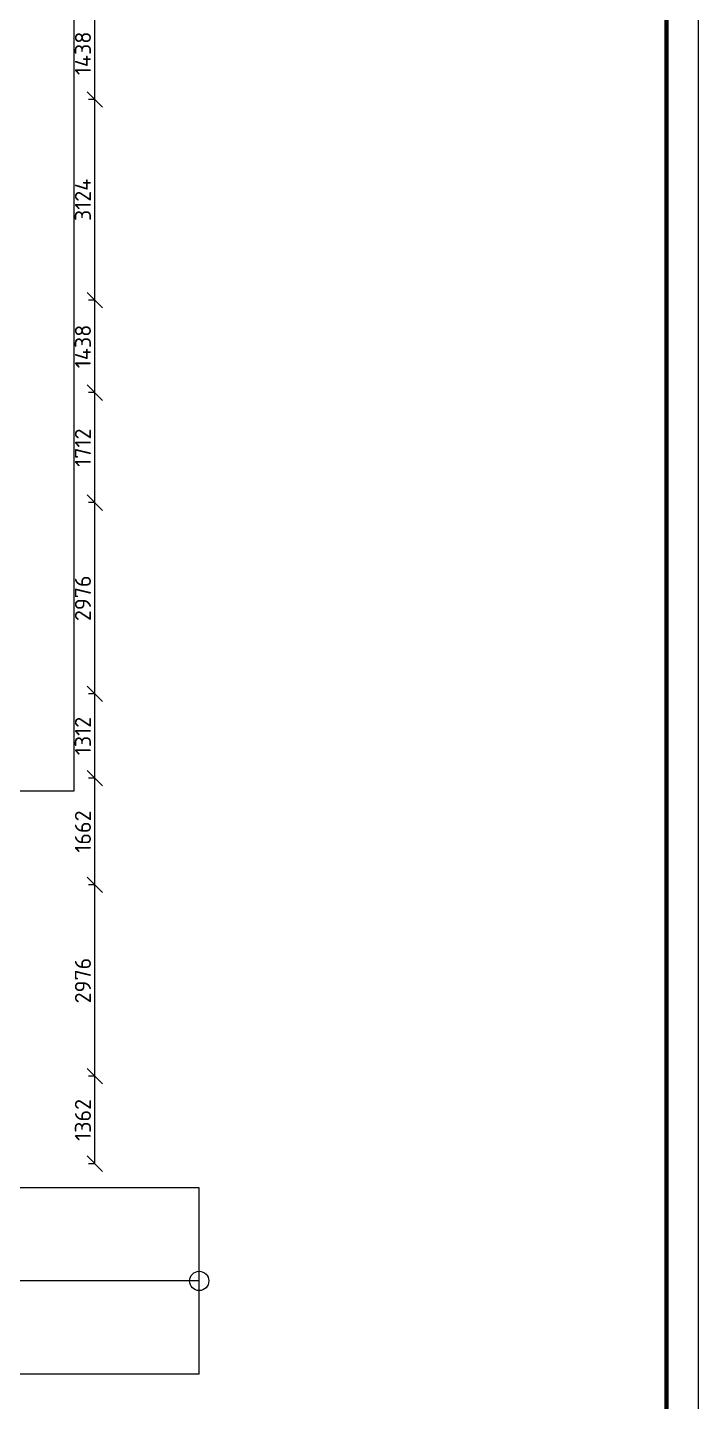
# Model space of a CAD drawing. Header units: millimetres. Extents: x 0 to 2118900, y -20000 to 84100.
# Drawn here: x 908452 to 918900, y 20298 to 41684 of the extents above; entities that cross this region are included whole.
import ezdxf
from ezdxf.enums import TextEntityAlignment as Align

# ---------------------------------------------------------------- set-up
doc = ezdxf.new("R2010")
doc.units = ezdxf.units.MM
for name, color, linetype, lineweight in [('АР_подоснова', 8, 'Continuous', 13), ('ПТ_размеры', 7, 'Continuous', 13), ('ПТ_рамка', 7, 'Continuous', 50), ('ПТ_рамка_тонк', 7, 'Continuous', 18)]:
    doc.layers.add(name, color=color, linetype=linetype, lineweight=lineweight)
doc.styles.add('АР_текст_2', font='ARIALN.TTF')
doc.styles.add('ПТ', font='isocpeur.ttf')
doc.dimstyles.new('ПТ100', dxfattribs={"dimscale": 100, "dimtxt": 2.5, "dimasz": 1.2, "dimexe": 1, "dimexo": 0, "dimgap": 0.6, "dimtad": 1, "dimdec": 0, "dimtxsty": 'ПТ', "dimtsz": 1.2, "dimcen": 2.5, "dimclrd": 7, "dimclre": 7, "dimclrt": 7, "dimazin": 3, "dimtfac": 1, "dimtmove": 0, "dimatfit": 3, "dimlwd": 13, "dimlwe": 13, "dimarcsym": 0})

# ---------------------------------------------------------------- blocks, each defined once
blk = doc.blocks.new('Лист Профилированный 27_2')
at = {"color": 0, "linetype": 'Continuous', "lineweight": -2, "flags": 128}
blk.add_lwpolyline([(0, 200), (0, 0), (28400, 0), (28400, 200), (28400, 2595), (28400, 2795), (0, 2795), (0, 2595)], close=True, dxfattribs=at)
blk = doc.blocks.new('Пандус Прямой 270')
at = {"color": 0, "linetype": 'Continuous', "lineweight": -2}
for p, q in [((0, -1450), (0, 1450)), ((0, 1450), (9001, 1450)), ((9001, 0), (7624, 1450)), ((9001, -1450), (9001, 1450)), ((0, 0), (9001, 0)), ((7624, -1450), (9001, 0)), ((0, -1450), (9001, -1450))]:
    blk.add_line(p, q, dxfattribs=at)
at = {"color": 0, "linetype": 'Continuous', "lineweight": -2, "flags": 128}
blk.add_lwpolyline([(150, 0, 1), (-150, 0, 1)], format="xyb", close=True, dxfattribs=at)
at = {"color": 0, "lineweight": -2, "style": 'АР_текст_2'}
blk.add_attdef('ac_bottomlevel', text='', height=300, dxfattribs=at).set_placement((4500, 159), align=Align.MIDDLE_CENTER)
blk = doc.blocks.new('AR_F2')
at = {"layer": 'АР_подоснова', "linetype": 'Continuous', "xscale": -1, "zscale": 1000, "rotation": 90}
blk.add_blockref('Лист Профилированный 27_2', (101175, 34200), dxfattribs=at)
at = {"layer": 'АР_подоснова', "linetype": 'Continuous'}
ref = blk.add_blockref('Пандус Прямой 270', (103126, -1825), dxfattribs=dict(at, xscale=-1, zscale=1000))
ref.add_attrib('ac_bottomlevel', '10,00 %', dxfattribs={"layer": '0', "color": 0, "lineweight": 0, "height": 300}).set_placement((98625, -1666), align=Align.MIDDLE_CENTER)

msp = doc.modelspace()

# ---------------------------------------------------------------- linework, layer by layer
at = {"layer": 'ПТ_рамка', "lineweight": 70}
msp.add_lwpolyline([(802000, 500), (918400, 500), (918400, 83600), (802000, 83600)], close=True, dxfattribs=at)
at = {"layer": 'ПТ_рамка_тонк', "lineweight": 13}
msp.add_lwpolyline([(800000, 0), (918900, 0), (918900, 84100), (800000, 84100)], close=True, dxfattribs=at)

# ---------------------------------------------------------------- block references
at = {"layer": 'АР_подоснова'}
msp.add_blockref('AR_F2', (808000, 24000), dxfattribs=at)

# ---------------------------------------------------------------- dimensions: what is measured, and where the dimension line sits
at = {"layer": 'ПТ_размеры'}
for base, p1, p2 in [((909500, 40562), (909500, 40562), (909500, 42000)), ((909500, 37438), (909500, 37438), (909500, 40562)), ((909500, 36000), (909500, 36000), (909500, 37438)), ((909500, 34288), (909500, 34288), (909500, 36000)), ((909500, 31312), (909500, 31312), (909500, 34288)), ((909500, 30000), (909500, 30000), (909500, 31312)), ((909500, 28338), (909500, 28338), (909500, 30000)), ((909500, 25362), (909500, 25362), (909500, 28338)), ((909500, 24000), (909500, 24000), (909500, 25362))]:
    msp.add_linear_dim(base=base, p1=p1, p2=p2, angle=90, dimstyle='ПТ100', dxfattribs=at).render()

doc.saveas('drawing.dxf')
